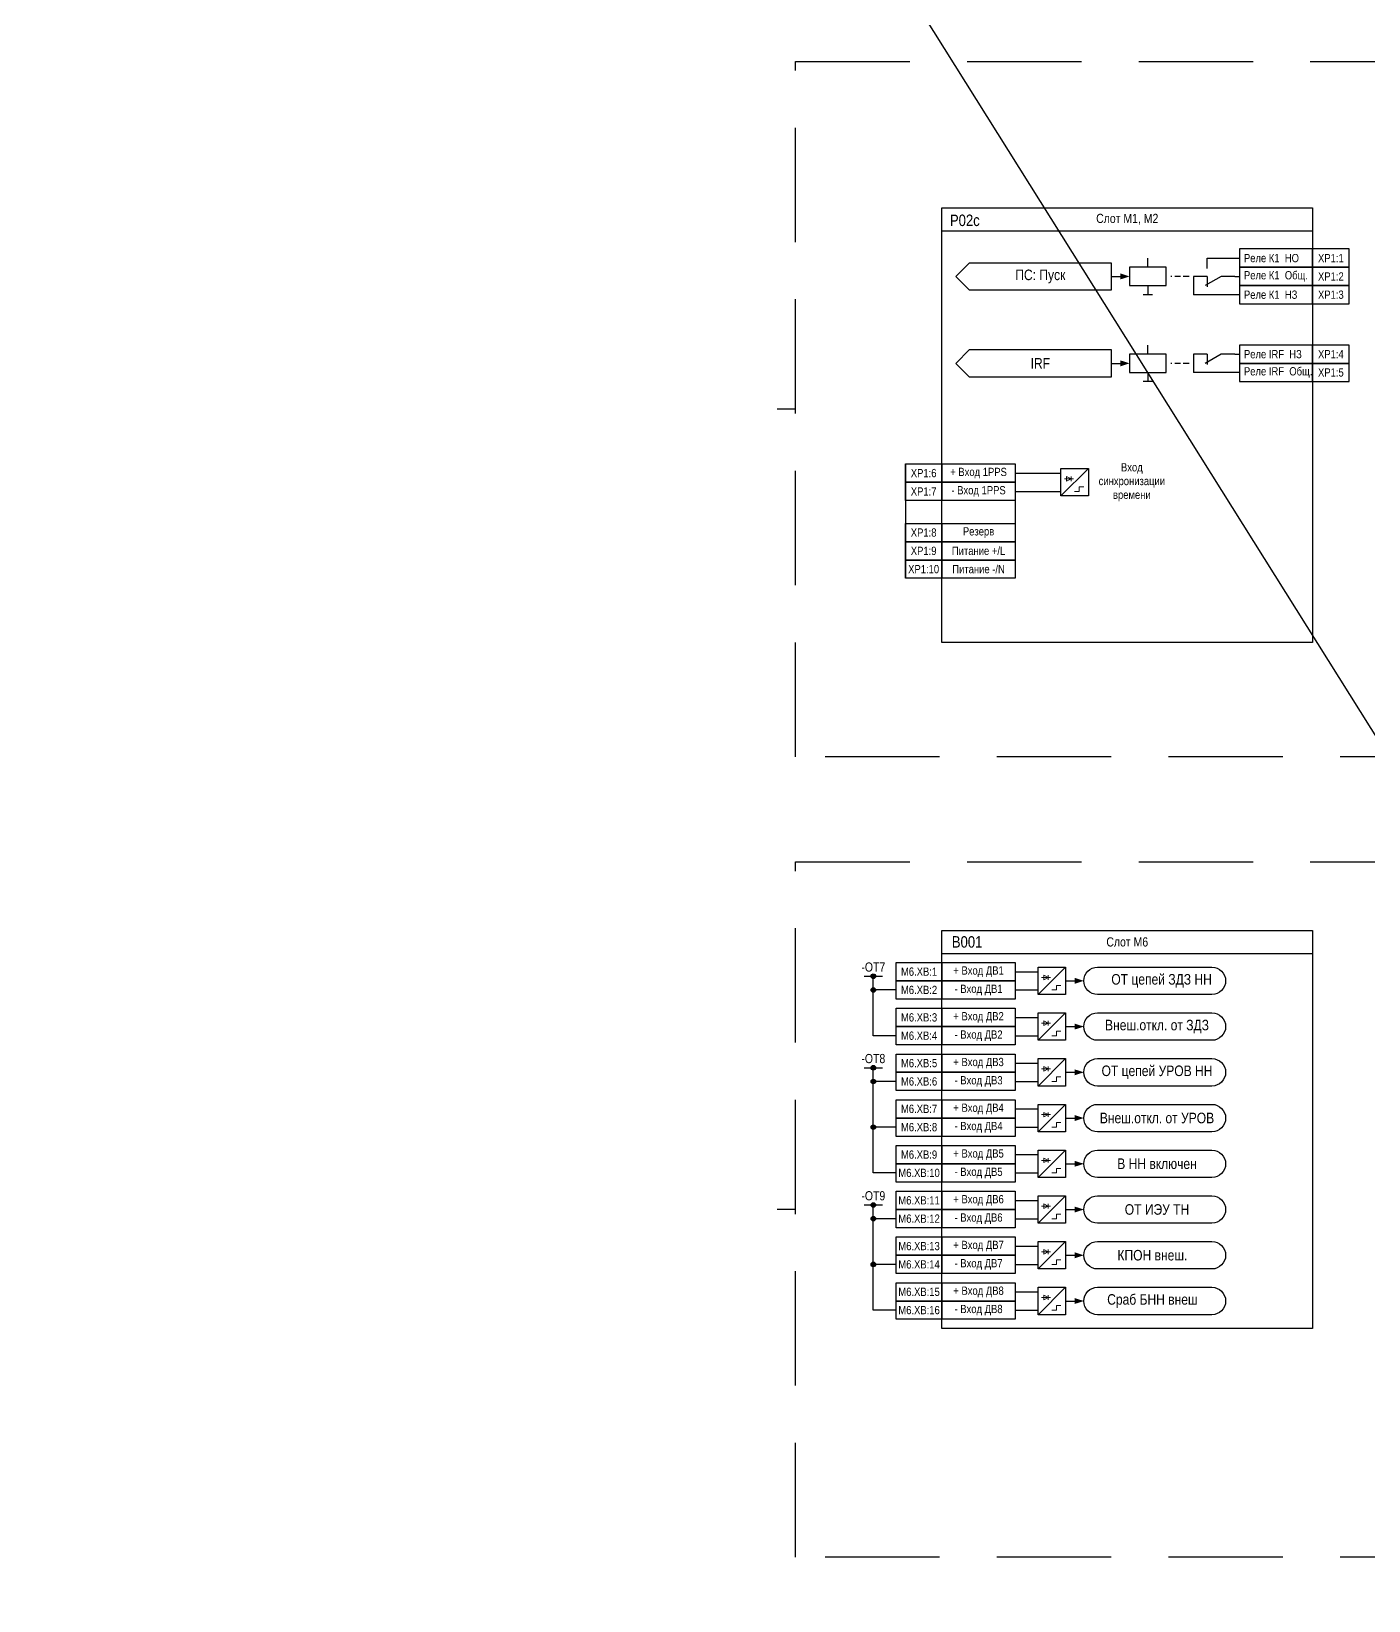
# Model space of a CAD drawing. Header units: millimetres. Extents: x 1491 to 6632, y -558 to 938.
# Drawn here: x 1491 to 1783.2, y 280.5 to 623.6 of the extents above; entities that cross this region are included whole.
import ezdxf
from ezdxf.enums import TextEntityAlignment as Align

# ---------------------------------------------------------------- set-up
doc = ezdxf.new("R2010")
doc.units = ezdxf.units.MM
doc.linetypes.add('штриховая2', pattern=[0.375, 0.25, -0.125])
doc.layers.add('_ОРЗ_0.3', color=7, linetype='Continuous', lineweight=30)
doc.layers.add('TEXT', color=7, linetype='Continuous', lineweight=25)
doc.layers.add('Основная', color=7, linetype='Continuous')
doc.styles.add('1.8_Gost_RD', font='ARIALN.TTF', dxfattribs={"height": 1.8})
doc.styles.add('2.5_Gost_RD', font='ARIALN.TTF', dxfattribs={"height": 2.5})
doc.styles.add('2.5_ISOCPEUR', font='isocpeur.ttf', dxfattribs={"width": 0.9, "height": 2.5})

# ---------------------------------------------------------------- blocks, each defined once
blk = doc.blocks.new('*U95')
at = {"layer": 'Основная', "color": 0}
blk.add_line((0, 0), (7, -4), dxfattribs=at)
at = {"layer": 'Основная', "ltscale": 0.35}
blk.add_line((6, 0), (6, -4.5), dxfattribs=at)
blk = doc.blocks.new('*U116')
at = {"layer": 'Основная', "color": 0}
for p, q in [((-9, 0), (-3, 0)), ((3, 0), (9, 0))]:
    blk.add_line(p, q, dxfattribs=at)
at = {"layer": 'Основная', "ltscale": 0.25}
blk.add_blockref('*U95', (-3, 0), dxfattribs=at)
at = {"layer": 'Основная', "style": '2.5_ISOCPEUR'}
for tag, p in [('ОУ', (2, 10)), ('В1', (14, 6)), ('В2', (6, 4))]:
    blk.add_attdef(tag, text='', height=2.5, dxfattribs=at).set_placement(p, align=Align.MIDDLE_CENTER)
blk = doc.blocks.new('*U117')
at = {"layer": 'Основная', "color": 0}
for p, q in [((-9, 0), (-3, 0)), ((3, 0), (9, 0))]:
    blk.add_line(p, q, dxfattribs=at)
at = {"layer": 'Основная', "ltscale": 0.25}
blk.add_blockref('*U95', (-3, 0), dxfattribs=at)
at = {"layer": 'Основная', "style": '2.5_ISOCPEUR'}
for tag, p in [('ОУ', (2, 10)), ('В1', (14, 6)), ('В2', (6, 4))]:
    blk.add_attdef(tag, text='', height=2.5, dxfattribs=at).set_placement(p, align=Align.MIDDLE_CENTER)
blk = doc.blocks.new('*U114')
at = {"ltscale": 0.25}
blk.add_line((0, 0), (3, 0), dxfattribs=at)
blk.add_lwpolyline([(2, 0, 1.3, 0, 0), (4, 0, 0, 0, 0)], format="xyseb", dxfattribs=at)
blk = doc.blocks.new('*U115')
at = {"ltscale": 0.25}
blk.add_line((0, 0), (3, 0), dxfattribs=at)
blk.add_lwpolyline([(2, 0, 1.3, 0, 0), (4, 0, 0, 0, 0)], format="xyseb", dxfattribs=at)
blk = doc.blocks.new('*U113')
at = {"ltscale": 0.25}
blk.add_line((0, 0), (3, 0), dxfattribs=at)
blk.add_lwpolyline([(2, 0, 1.3, 0, 0), (4, 0, 0, 0, 0)], format="xyseb", dxfattribs=at)
blk = doc.blocks.new('Точка')
at = {"ltscale": 100}
h = blk.add_hatch(color=256, dxfattribs=at)
h.dxf.hatch_style = 1
edge = h.paths.add_edge_path()
edge.add_arc((0, 0), 0.5, 0, 360)
blk.add_circle((0, 0), 0.5, dxfattribs=at)

msp = doc.modelspace()

# ---------------------------------------------------------------- linework, layer by layer
at = {"ltscale": 100}
for p, q in [((1491, 938), (2244, -263)), ((1735, 572), (1735, 574)), ((1748, 570), (1745, 570)), ((1754, 570), (1755, 570)), ((1735, 568), (1735, 566)), ((1736, 566), (1734, 566)), ((1755, 566), (1745, 566)), ((1735, 553), (1735, 555)), ((1754, 553), (1755, 553)), ((1735, 549), (1735, 547)), ((1755, 549), (1745, 549)), ((1736, 547), (1734, 547)), ((1658, 541), (1654, 541)), ((1682, 529), (1682, 504)), ((1706, 521), (1706, 516)), ((1673, 417), (1677, 417)), ((1675, 404), (1675, 417)), ((1680, 414), (1675, 414)), ((1680, 404), (1675, 404)), ((1673, 397), (1677, 397)), ((1675, 374), (1675, 397)), ((1680, 394), (1675, 394)), ((1680, 384), (1675, 384)), ((1680, 374), (1675, 374)), ((1658, 366), (1654, 366)), ((1673, 367), (1677, 367)), ((1675, 344), (1675, 367)), ((1680, 364), (1675, 364)), ((1680, 354), (1675, 354)), ((1680, 344), (1675, 344))]:
    msp.add_line(p, q, dxfattribs=at)
at = {"linetype": 'штриховая2', "ltscale": 5}
for p, q in [((1744, 570), (1740, 570)), ((1744, 551), (1740, 551))]:
    msp.add_line(p, q, dxfattribs=at)
at = {"lineweight": 13, "ltscale": 0.25}
for p, q in [((1718.25, 526.25), (1718.25, 525.25)), ((1713.25, 417.25), (1713.25, 416.25)), ((1713.25, 407.25), (1713.25, 406.25)), ((1713.25, 397.25), (1713.25, 396.25)), ((1713.25, 387.25), (1713.25, 386.25)), ((1713.25, 377.25), (1713.25, 376.25)), ((1713.25, 367.25), (1713.25, 366.25)), ((1713.25, 357.25), (1713.25, 356.25)), ((1713.25, 347.25), (1713.25, 346.25))]:
    msp.add_line(p, q, dxfattribs=at)
at = {"linetype": 'штриховая2', "ltscale": 100}
for points in [[(1658, 617), (2027, 617), (2027, 465), (1658, 465)], [(1658, 442), (2027, 442), (2027, 290), (1658, 290)]]:
    msp.add_lwpolyline(points, close=True, dxfattribs=at)
at = {"ltscale": 100}
for points in [[(1690, 580), (1771, 580)], [(1748, 571.75), (1748, 574), (1755, 574)], [(1745, 570), (1745, 566)], [(1745, 553), (1745, 549)], [(1690, 422), (1771, 422)]]:
    msp.add_lwpolyline(points, dxfattribs=at)
for points in [[(1771, 576), (1755, 576), (1755, 572), (1771, 572)], [(1779, 576), (1771, 576), (1771, 572), (1779, 572)], [(1739, 572), (1731, 572), (1731, 568), (1739, 568)], [(1771, 572), (1755, 572), (1755, 568), (1771, 568)], [(1779, 572), (1771, 572), (1771, 568), (1779, 568)], [(1771, 568), (1755, 568), (1755, 564), (1771, 564)], [(1779, 568), (1771, 568), (1771, 564), (1779, 564)], [(1739, 553), (1731, 553), (1731, 549), (1739, 549)], [(1771, 555), (1755, 555), (1755, 551), (1771, 551)], [(1779, 555), (1771, 555), (1771, 551), (1779, 551)], [(1771, 551), (1755, 551), (1755, 547), (1771, 547)], [(1779, 551), (1771, 551), (1771, 547), (1779, 547)], [(1682, 529), (1690, 529), (1690, 525), (1682, 525)], [(1690, 529), (1706, 529), (1706, 525), (1690, 525)], [(1682, 525), (1690, 525), (1690, 521), (1682, 521)], [(1690, 525), (1706, 525), (1706, 521), (1690, 521)], [(1682, 516), (1690, 516), (1690, 512), (1682, 512)], [(1690, 516), (1706, 516), (1706, 512), (1690, 512)], [(1682, 512), (1690, 512), (1690, 508), (1682, 508)], [(1690, 512), (1706, 512), (1706, 508), (1690, 508)], [(1682, 508), (1690, 508), (1690, 504), (1682, 504)], [(1690, 508), (1706, 508), (1706, 504), (1690, 504)], [(1680, 420), (1690, 420), (1690, 416), (1680, 416)], [(1690, 420), (1706, 420), (1706, 416), (1690, 416)], [(1680, 416), (1690, 416), (1690, 412), (1680, 412)], [(1690, 416), (1706, 416), (1706, 412), (1690, 412)], [(1680, 410), (1690, 410), (1690, 406), (1680, 406)], [(1690, 410), (1706, 410), (1706, 406), (1690, 406)], [(1680, 406), (1690, 406), (1690, 402), (1680, 402)], [(1690, 406), (1706, 406), (1706, 402), (1690, 402)], [(1680, 400), (1690, 400), (1690, 396), (1680, 396)], [(1690, 400), (1706, 400), (1706, 396), (1690, 396)], [(1680, 396), (1690, 396), (1690, 392), (1680, 392)], [(1690, 396), (1706, 396), (1706, 392), (1690, 392)], [(1680, 390), (1690, 390), (1690, 386), (1680, 386)], [(1690, 390), (1706, 390), (1706, 386), (1690, 386)], [(1680, 386), (1690, 386), (1690, 382), (1680, 382)], [(1690, 386), (1706, 386), (1706, 382), (1690, 382)], [(1680, 380), (1690, 380), (1690, 376), (1680, 376)], [(1690, 380), (1706, 380), (1706, 376), (1690, 376)], [(1680, 376), (1690, 376), (1690, 372), (1680, 372)], [(1690, 376), (1706, 376), (1706, 372), (1690, 372)], [(1680, 370), (1690, 370), (1690, 366), (1680, 366)], [(1690, 370), (1706, 370), (1706, 366), (1690, 366)], [(1680, 366), (1690, 366), (1690, 362), (1680, 362)], [(1690, 366), (1706, 366), (1706, 362), (1690, 362)], [(1680, 360), (1690, 360), (1690, 356), (1680, 356)], [(1690, 360), (1706, 360), (1706, 356), (1690, 356)], [(1680, 356), (1690, 356), (1690, 352), (1680, 352)], [(1690, 356), (1706, 356), (1706, 352), (1690, 352)], [(1680, 350), (1690, 350), (1690, 346), (1680, 346)], [(1690, 350), (1706, 350), (1706, 346), (1690, 346)], [(1680, 346), (1690, 346), (1690, 342), (1680, 342)], [(1690, 346), (1706, 346), (1706, 342), (1690, 342)]]:
    msp.add_lwpolyline(points, close=True, dxfattribs=at)
for points in [[(1716, 528), (1722, 528), (1722, 522), (1716, 522)], [(1711, 419), (1717, 419), (1717, 413), (1711, 413)], [(1711, 409), (1717, 409), (1717, 403), (1711, 403)], [(1711, 399), (1717, 399), (1717, 393), (1711, 393)], [(1711, 389), (1717, 389), (1717, 383), (1711, 383)], [(1711, 379), (1717, 379), (1717, 373), (1711, 373)], [(1711, 369), (1717, 369), (1717, 363), (1711, 363)], [(1711, 359), (1717, 359), (1717, 353), (1711, 353)], [(1711, 349), (1717, 349), (1717, 343), (1711, 343)]]:
    msp.add_lwpolyline(points, close=True)
at = {"lineweight": 13, "ltscale": 0.25}
for points in [[(1718.25, 525.75), (1717.25, 526.25), (1717.25, 525.25), (1718.25, 525.75)], [(1713.25, 416.75), (1712.25, 417.25), (1712.25, 416.25), (1713.25, 416.75)], [(1713.25, 406.75), (1712.25, 407.25), (1712.25, 406.25), (1713.25, 406.75)], [(1713.25, 396.75), (1712.25, 397.25), (1712.25, 396.25), (1713.25, 396.75)], [(1713.25, 386.75), (1712.25, 387.25), (1712.25, 386.25), (1713.25, 386.75)], [(1713.25, 376.75), (1712.25, 377.25), (1712.25, 376.25), (1713.25, 376.75)], [(1713.25, 366.75), (1712.25, 367.25), (1712.25, 366.25), (1713.25, 366.75)], [(1713.25, 356.75), (1712.25, 357.25), (1712.25, 356.25), (1713.25, 356.75)], [(1713.25, 346.75), (1712.25, 347.25), (1712.25, 346.25), (1713.25, 346.75)]]:
    msp.add_lwpolyline(points, dxfattribs=at)
at = {"lineweight": 13, "flags": 128}
for points in [[(1717.5, 526.5, 0, 0, 0), (1717.5, 527, 0.25, 0, 0), (1717.5, 527.5, 0, 0, 0)], [(1718, 526.5, 0, 0, 0), (1718, 527, 0.25, 0, 0), (1718, 527.5, 0, 0, 0)], [(1712.5, 417.5, 0, 0, 0), (1712.5, 418, 0.25, 0, 0), (1712.5, 418.5, 0, 0, 0)], [(1713, 417.5, 0, 0, 0), (1713, 418, 0.25, 0, 0), (1713, 418.5, 0, 0, 0)], [(1712.5, 407.5, 0, 0, 0), (1712.5, 408, 0.25, 0, 0), (1712.5, 408.5, 0, 0, 0)], [(1713, 407.5, 0, 0, 0), (1713, 408, 0.25, 0, 0), (1713, 408.5, 0, 0, 0)], [(1712.5, 397.5, 0, 0, 0), (1712.5, 398, 0.25, 0, 0), (1712.5, 398.5, 0, 0, 0)], [(1713, 397.5, 0, 0, 0), (1713, 398, 0.25, 0, 0), (1713, 398.5, 0, 0, 0)], [(1712.5, 387.5, 0, 0, 0), (1712.5, 388, 0.25, 0, 0), (1712.5, 388.5, 0, 0, 0)], [(1713, 387.5, 0, 0, 0), (1713, 388, 0.25, 0, 0), (1713, 388.5, 0, 0, 0)], [(1712.5, 377.5, 0, 0, 0), (1712.5, 378, 0.25, 0, 0), (1712.5, 378.5, 0, 0, 0)], [(1713, 377.5, 0, 0, 0), (1713, 378, 0.25, 0, 0), (1713, 378.5, 0, 0, 0)], [(1712.5, 367.5, 0, 0, 0), (1712.5, 368, 0.25, 0, 0), (1712.5, 368.5, 0, 0, 0)], [(1713, 367.5, 0, 0, 0), (1713, 368, 0.25, 0, 0), (1713, 368.5, 0, 0, 0)], [(1712.5, 357.5, 0, 0, 0), (1712.5, 358, 0.25, 0, 0), (1712.5, 358.5, 0, 0, 0)], [(1713, 357.5, 0, 0, 0), (1713, 358, 0.25, 0, 0), (1713, 358.5, 0, 0, 0)], [(1712.5, 347.5, 0, 0, 0), (1712.5, 348, 0.25, 0, 0), (1712.5, 348.5, 0, 0, 0)], [(1713, 347.5, 0, 0, 0), (1713, 348, 0.25, 0, 0), (1713, 348.5, 0, 0, 0)]]:
    msp.add_lwpolyline(points, format="xyseb", dxfattribs=at)
at = {"ltscale": 100}
for points in [[(1724, 413, -1), (1724, 419), (1749, 419, -1), (1749, 413)], [(1724, 403, -1), (1724, 409), (1749, 409, -1), (1749, 403)], [(1724, 393, -1), (1724, 399), (1749, 399, -1), (1749, 393)], [(1724, 383, -1), (1724, 389), (1749, 389, -1), (1749, 383)], [(1724, 373, -1), (1724, 379), (1749, 379, -1), (1749, 373)], [(1724, 363, -1), (1724, 369), (1749, 369, -1), (1749, 363)], [(1724, 353, -1), (1724, 359), (1749, 359, -1), (1749, 353)], [(1724, 343, -1), (1724, 349), (1749, 349, -1), (1749, 343)]]:
    msp.add_lwpolyline(points, format="xyb", close=True, dxfattribs=at)
at = {"layer": '_ОРЗ_0.3', "ltscale": 100}
for points in [[(1690, 585), (1771, 585), (1771, 490), (1690, 490)], [(1690, 427), (1771, 427), (1771, 340), (1690, 340)]]:
    msp.add_lwpolyline(points, close=True, dxfattribs=at)
at = {"layer": 'Основная', "color": 0}
for p, q in [((1706, 527), (1716, 527)), ((1706, 523), (1716, 523)), ((1706, 418), (1711, 418)), ((1706, 414), (1711, 414)), ((1706, 408), (1711, 408)), ((1706, 404), (1711, 404)), ((1706, 398), (1711, 398)), ((1706, 394), (1711, 394)), ((1706, 388), (1711, 388)), ((1706, 384), (1711, 384)), ((1706, 378), (1711, 378)), ((1706, 374), (1711, 374)), ((1706, 368), (1711, 368)), ((1706, 364), (1711, 364)), ((1706, 358), (1711, 358)), ((1706, 354), (1711, 354)), ((1706, 348), (1711, 348)), ((1706, 344), (1711, 344))]:
    msp.add_line(p, q, dxfattribs=at)
at = {"layer": 'Основная', "ltscale": 0.25}
for p, q in [((1722, 528), (1716, 522)), ((1717, 419), (1711, 413)), ((1717, 409), (1711, 403)), ((1717, 399), (1711, 393)), ((1717, 389), (1711, 383)), ((1717, 379), (1711, 373)), ((1717, 369), (1711, 363)), ((1717, 359), (1711, 353)), ((1717, 349), (1711, 343))]:
    msp.add_line(p, q, dxfattribs=at)
at = {"layer": 'Основная', "color": 0, "lineweight": 13}
for p, q in [((1716.75, 525.75), (1718.75, 525.75)), ((1711.75, 416.75), (1713.75, 416.75)), ((1711.75, 406.75), (1713.75, 406.75)), ((1711.75, 396.75), (1713.75, 396.75)), ((1711.75, 386.75), (1713.75, 386.75)), ((1711.75, 376.75), (1713.75, 376.75)), ((1711.75, 366.75), (1713.75, 366.75)), ((1711.75, 356.75), (1713.75, 356.75)), ((1711.75, 346.75), (1713.75, 346.75))]:
    msp.add_line(p, q, dxfattribs=at)
for p, q in [((1719, 523), (1720, 523)), ((1720, 524), (1721, 524)), ((1720, 523), (1720, 524)), ((1714, 414), (1715, 414)), ((1715, 415), (1716, 415)), ((1715, 414), (1715, 415)), ((1715, 405), (1716, 405)), ((1715, 404), (1715, 405)), ((1714, 404), (1715, 404)), ((1715, 395), (1716, 395)), ((1715, 394), (1715, 395)), ((1714, 394), (1715, 394)), ((1715, 385), (1716, 385)), ((1715, 384), (1715, 385)), ((1714, 384), (1715, 384)), ((1714, 374), (1715, 374)), ((1715, 375), (1716, 375)), ((1715, 374), (1715, 375)), ((1714, 364), (1715, 364)), ((1715, 365), (1716, 365)), ((1715, 364), (1715, 365)), ((1714, 354), (1715, 354)), ((1715, 355), (1716, 355)), ((1715, 354), (1715, 355)), ((1714, 344), (1715, 344)), ((1715, 345), (1716, 345)), ((1715, 344), (1715, 345))]:
    msp.add_line(p, q, dxfattribs=at).dxf.unprotected_set("ltscale", 0)
at = {"layer": 'Основная', "ltscale": 100}
for points in [[(1727, 573), (1727, 567), (1696, 567), (1693, 570), (1696, 573)], [(1727, 554), (1727, 548), (1696, 548), (1693, 551), (1696, 554)]]:
    msp.add_lwpolyline(points, close=True, dxfattribs=at)

# ---------------------------------------------------------------- block references
at = {"ltscale": 0.35}
for name, p in [('*U114', (1727, 570)), ('*U115', (1727, 551)), ('*U113', (1717, 416)), ('*U113', (1717, 406)), ('*U113', (1717, 396)), ('*U113', (1717, 386)), ('*U113', (1717, 376)), ('*U113', (1717, 366)), ('*U113', (1717, 356)), ('*U113', (1717, 346))]:
    msp.add_blockref(name, p, dxfattribs=at)
at = {"ltscale": 100}
for p in [(1675, 417), (1675, 414), (1675, 397), (1675, 394), (1675, 384), (1675, 367), (1675, 364), (1675, 354)]:
    msp.add_blockref('Точка', p, dxfattribs=at)
at = {"layer": 'Основная', "ltscale": 0.25, "xscale": -0.5, "yscale": 0.5, "zscale": 0.5}
for name, p in [('*U116', (1749.5, 570)), ('*U117', (1749.5, 553))]:
    msp.add_blockref(name, p, dxfattribs=at)

# ---------------------------------------------------------------- texts
at = {"ltscale": 100, "attachment_point": 5}
for s, insert, char_height, width, style in [('Р02с', (1695, 582.25), 2.5, 10, '2.5_Gost_RD'), ('Слот М1, М2', (1730.5, 582.5), 2, 81, '1.8_Gost_RD'), ('\\pxi0.55556,ql;Реле К1  НО', (1763, 574), 1.8, 16, '1.8_Gost_RD'), ('XP1:1', (1775, 574), 1.8, 8, '1.8_Gost_RD'), ('\\pxi0.55556,ql;Реле К1  Общ.', (1763, 570), 1.8, 16, '1.8_Gost_RD'), ('XP1:2', (1775, 570), 1.8, 8, '1.8_Gost_RD'), ('\\pxi0.55556,ql;Реле К1  НЗ', (1763, 566), 1.8, 16, '1.8_Gost_RD'), ('XP1:3', (1775, 566), 1.8, 8, '1.8_Gost_RD'), ('\\pxi0.55556,ql;Реле IRF  НЗ', (1763, 553), 1.8, 16, '1.8_Gost_RD'), ('XP1:4', (1775, 553), 1.8, 8, '1.8_Gost_RD'), ('\\pxi0.55556,ql;Реле IRF  Общ.', (1763, 549), 1.8, 16, '1.8_Gost_RD'), ('XP1:5', (1775, 549), 1.8, 8, '1.8_Gost_RD'), ('\\pxse0.83333;Вход синхронизации времени', (1731.5, 525), 1.8, 19, '1.8_Gost_RD'), ('XP1:6', (1686, 527), 1.8, 8, '1.8_Gost_RD'), ('+ Вход 1PPS', (1698, 527), 1.8, 16, '1.8_Gost_RD'), ('XP1:7', (1686, 523), 1.8, 8, '1.8_Gost_RD'), ('- Вход 1PPS', (1698, 523), 1.8, 16, '1.8_Gost_RD'), ('XP1:8', (1686, 514), 1.8, 8, '1.8_Gost_RD'), ('Резерв', (1698, 514), 1.8, 16, '1.8_Gost_RD'), ('XP1:9', (1686, 510), 1.8, 8, '1.8_Gost_RD'), ('Питание +/L', (1698, 510), 1.8, 16, '1.8_Gost_RD'), ('XP1:10', (1686, 506), 1.8, 8, '1.8_Gost_RD'), ('Питание -/N', (1698, 506), 1.8, 16, '1.8_Gost_RD'), ('B001', (1695.5, 424.5), 2.5, 11, '2.5_Gost_RD'), ('Слот М6', (1730.5, 424.5), 2, 81, '1.8_Gost_RD'), ('-ОТ7', (1675, 419), 2, 81, '1.8_Gost_RD'), ('М6.XB:1', (1685, 418), 1.8, 10, '1.8_Gost_RD'), ('+ Вход ДВ1', (1698, 418), 1.8, 16, '1.8_Gost_RD'), ('- Вход ДВ1', (1698, 414), 1.8, 16, '1.8_Gost_RD'), ('\\pxsm0.7;ОТ цепей ЗДЗ НН', (1738, 416), 2.3, 31, '2.5_Gost_RD'), ('М6.XB:2', (1685, 414), 1.8, 10, '1.8_Gost_RD'), ('М6.XB:3', (1685, 408), 1.8, 10, '1.8_Gost_RD'), ('+ Вход ДВ2', (1698, 408), 1.8, 16, '1.8_Gost_RD'), ('М6.XB:4', (1685, 404), 1.8, 10, '1.8_Gost_RD'), ('- Вход ДВ2', (1698, 404), 1.8, 16, '1.8_Gost_RD'), ('\\pxsm0.7;Внеш.откл. от ЗДЗ', (1737, 406), 2.3, 28.7717, '2.5_Gost_RD'), ('-ОТ8', (1675, 399), 2, 81, '1.8_Gost_RD'), ('М6.XB:5', (1685, 398), 1.8, 10, '1.8_Gost_RD'), ('+ Вход ДВ3', (1698, 398), 1.8, 16, '1.8_Gost_RD'), ('М6.XB:6', (1685, 394), 1.8, 10, '1.8_Gost_RD'), ('- Вход ДВ3', (1698, 394), 1.8, 16, '1.8_Gost_RD'), ('\\pxsm0.7;ОТ цепей УРОВ НН', (1737, 396), 2.3, 31, '2.5_Gost_RD'), ('М6.XB:7', (1685, 388), 1.8, 10, '1.8_Gost_RD'), ('+ Вход ДВ4', (1698, 388), 1.8, 16, '1.8_Gost_RD'), ('М6.XB:8', (1685, 384), 1.8, 10, '1.8_Gost_RD'), ('- Вход ДВ4', (1698, 384), 1.8, 16, '1.8_Gost_RD'), ('\\pxsm0.7;Внеш.откл. от УРОВ', (1737, 386), 2.3, 29.0175, '2.5_Gost_RD'), ('М6.XB:9', (1685, 378), 1.8, 10, '1.8_Gost_RD'), ('+ Вход ДВ5', (1698, 378), 1.8, 16, '1.8_Gost_RD'), ('М6.XB:10', (1685, 374), 1.8, 10, '1.8_Gost_RD'), ('- Вход ДВ5', (1698, 374), 1.8, 16, '1.8_Gost_RD'), ('В НН включен', (1737, 376), 2.3, 28, '2.5_Gost_RD'), ('-ОТ9', (1675, 369), 2, 81, '1.8_Gost_RD'), ('М6.XB:11', (1685, 368), 1.8, 10, '1.8_Gost_RD'), ('+ Вход ДВ6', (1698, 368), 1.8, 16, '1.8_Gost_RD'), ('\\pxsm0.7;ОТ ИЭУ ТН', (1737, 366), 2.3, 31, '2.5_Gost_RD'), ('М6.XB:12', (1685, 364), 1.8, 10, '1.8_Gost_RD'), ('- Вход ДВ6', (1698, 364), 1.8, 16, '1.8_Gost_RD'), ('М6.XB:13', (1685, 358), 1.8, 10, '1.8_Gost_RD'), ('+ Вход ДВ7', (1698, 358), 1.8, 16, '1.8_Gost_RD'), ('\\pxsm0.7;КПОН внеш.', (1736, 356), 2.3, 31, '2.5_Gost_RD'), ('М6.XB:14', (1685, 354), 1.8, 10, '1.8_Gost_RD'), ('- Вход ДВ7', (1698, 354), 1.8, 16, '1.8_Gost_RD'), ('М6.XB:15', (1685, 348), 1.8, 10, '1.8_Gost_RD'), ('+ Вход ДВ8', (1698, 348), 1.8, 16, '1.8_Gost_RD'), ('\\pxsm0.7;Сраб БНН внеш', (1736, 346), 2.3, 30.2779, '2.5_Gost_RD'), ('М6.XB:16', (1685, 344), 1.8, 10, '1.8_Gost_RD'), ('- Вход ДВ8', (1698, 344), 1.8, 16, '1.8_Gost_RD')]:
    msp.add_mtext(s, dxfattribs=dict(at, insert=insert, char_height=char_height, width=width, style=style))
at = {"layer": 'TEXT', "ltscale": 100, "char_height": 2.3, "width": 32.7284, "attachment_point": 5, "style": '2.5_Gost_RD'}
for s, insert in [('\\pxsm0.7;ПС: Пуск', (1711.5, 570)), ('\\pxsm0.7;IRF', (1711.5, 551))]:
    msp.add_mtext(s, dxfattribs=dict(at, insert=insert))

doc.saveas('drawing.dxf')
